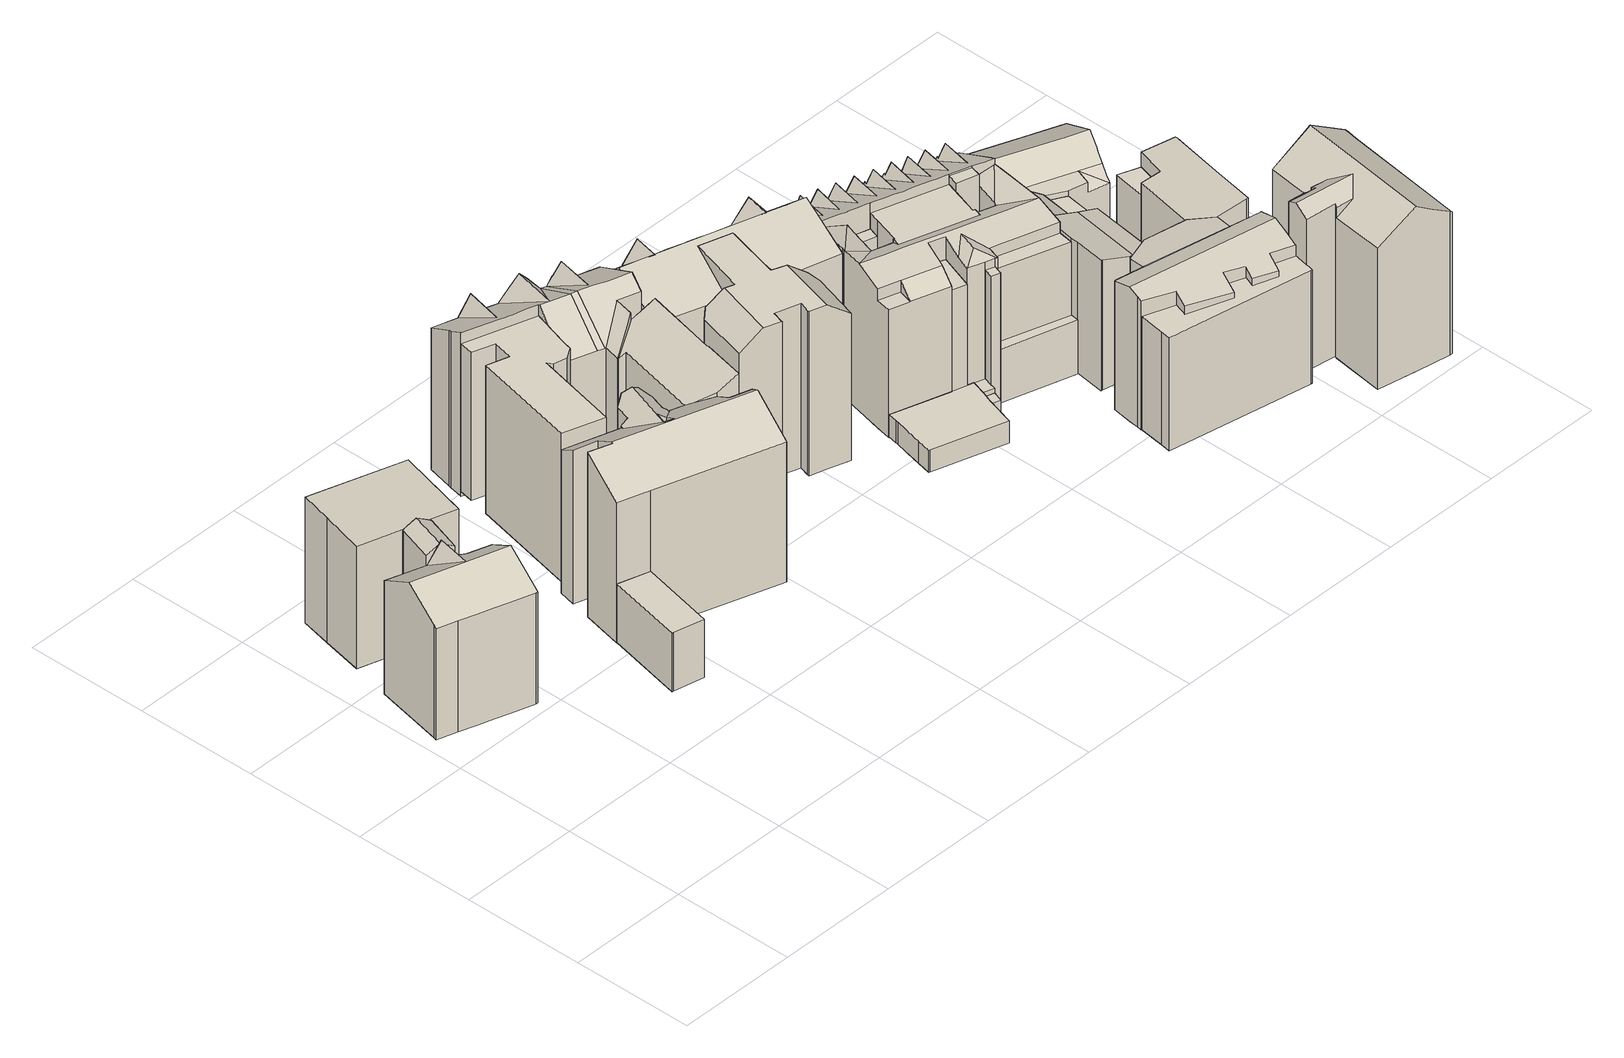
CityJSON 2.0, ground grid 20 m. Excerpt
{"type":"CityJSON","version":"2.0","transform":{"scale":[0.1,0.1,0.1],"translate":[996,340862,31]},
"CityObjects":{
"building1":{"type":"Building","children":["building1-1","building1-2","building1-3"]},
"building1-1":{"type":"BuildingPart","attributes":{"measuredHeight":21.84,"roofType":"PULTDACH","HoeheDach":"55","NiedrigsteTraufeDesGebaeudes":"54","Blattnummer":"102081","HoeheGrund":"33"},"parents":["building1"],"geometry":[{"type":"Solid","lod":"2","boundaries":[[[[0,1,2,3,4,5,6,7,8]],[[9,10,11,12,13,14,15,16,17]],[[9,8,7,10]],[[10,7,6,11]],[[11,6,5,12]],[[12,5,4,13]],[[13,4,3,14]],[[14,3,2,15]],[[15,2,1,16]],[[16,1,0,17]],[[17,0,8,9]]]]}]},
"building1-2":{"type":"BuildingPart","attributes":{"measuredHeight":23.06,"roofType":"SATTELDACH","HoeheDach":"56","NiedrigsteTraufeDesGebaeudes":"52","Blattnummer":"102081","HoeheGrund":"33"},"parents":["building1"],"geometry":[{"type":"Solid","lod":"2","boundaries":[[[[18,19,20]],[[21,22,19,18]],[[23,24,25,26]],[[27,28,24,23]],[[29,30,31,32]],[[33,34,35,36]],[[37,38,39,40]],[[28,41,42,43,35,34,44,45,46,47,48,25,24]],[[47,46,45,44,39,38,49,21,18,20,50,51,31,30,48]],[[52,33,36,53,54,55,27,23,26,56,29,32,57,58,59,60,61,62,63,37,40]],[[55,54,53,36,35,43,42,41,28,27]],[[20,19,22,61,60,59,58,50]],[[21,49,38,37,63,62,61,22]],[[34,33,52,40,39,44]],[[51,50,58,57,32,31]],[[25,48,30,29,56,26]]]]}]},
"building1-3":{"type":"BuildingPart","attributes":{"measuredHeight":22.57,"roofType":"SATTELDACH","HoeheDach":"56","NiedrigsteTraufeDesGebaeudes":"54","Blattnummer":"102081","HoeheGrund":"33"},"parents":["building1"],"geometry":[{"type":"Solid","lod":"2","boundaries":[[[[64,65,66,67]],[[68,69,65,64]],[[58,67,66,70]],[[71,69,68,61]],[[72,61,68,64,67,58]],[[65,69,71,73,70,66]],[[61,72,58,70,73,71]]]]}]},
"building2":{"type":"Building","children":["building2-1","building2-2","building2-3","building2-4","building2-5"]},
"building2-1":{"type":"BuildingPart","attributes":{"measuredHeight":10.08,"roofType":"FLACHDACH","HoeheDach":"43","NiedrigsteTraufeDesGebaeudes":"43","Blattnummer":"102081","HoeheGrund":"33"},"parents":["building2"],"geometry":[{"type":"Solid","lod":"2","boundaries":[[[[74,75,76,77,78]],[[79,80,81,82,83]],[[83,82,75,74]],[[82,81,76,75]],[[81,80,77,76]],[[80,79,78,77]],[[79,83,74,78]]]]}]},
"building2-2":{"type":"BuildingPart","attributes":{"measuredHeight":28.6,"roofType":"SATTELDACH","HoeheDach":"61","NiedrigsteTraufeDesGebaeudes":"57","Blattnummer":"102081","HoeheGrund":"33"},"parents":["building2"],"geometry":[{"type":"Solid","lod":"2","boundaries":[[[[84,85,86,87,88,89,90,91,92,93]],[[94,89,88,87,95,96,97,98,99,100,101,102,103,104,105,106,107,108,109,110]],[[105,111,112,113,114,115,106]],[[104,116,101,100,117,118,119,120,111,105]],[[111,120,121,122,112]],[[123,93,92,124]],[[124,92,91,125]],[[125,91,90,126]],[[127,86,85,128]],[[128,85,84,129]],[[129,84,93,123]],[[130,110,109,131]],[[132,103,102,133]],[[133,102,101,134]],[[135,98,97,136]],[[136,97,96,137]],[[137,96,95,138]],[[139,94,110,130]],[[106,115,107]],[[140,114,113,141]],[[142,119,118,143]],[[99,117,100]],[[134,101,116,144]],[[145,122,121,146]],[[147,127,128,129,123,124,125,126,148,139,130,131,149,150,140,141,151,145,146,152,142,143,153,135,136,137,138],[144,154,132,133,134]],[[108,107,115,114,140,150,149,131,109]],[[119,142,152,146,121,120]],[[113,112,122,145,151,141]],[[117,99,98,135,153,143,118]],[[132,154,144,116,104,103]],[[86,127,147,138,95,87]],[[90,89,94,139,148,126]]]]}]},
"building2-3":{"type":"BuildingPart","attributes":{"measuredHeight":28.43,"roofType":"SATTELDACH","HoeheDach":"62","NiedrigsteTraufeDesGebaeudes":"57","Blattnummer":"102081","HoeheGrund":"34"},"parents":["building2"],"geometry":[{"type":"Solid","lod":"2","boundaries":[[[[155,156,157]],[[158,156,155]],[[159,160,161,162,163]],[[161,164,165,166]],[[167,168,169,164,161]],[[160,167,161]],[[170,171,160,159]],[[171,172,167,160]],[[173,174,175,176,172]],[[177,174,173]],[[178,179,180,181]],[[181,180,182,183]],[[183,182,184,185]],[[185,184,186,187]],[[188,169,168,189]],[[190,191,192,193]],[[194,176,175,195]],[[196,197,198,199]],[[200,201,190,193,202,203,204,205,206,207,208,209,210,211,212,213,214,178,181,183,185,187,215,216,217,218,219,220,188,189,221,222,194,195,223,224,196,199]],[[157,156,158,166,165,219,218,217,216,215,187,186]],[[207,206,205,225,170,159,163,208]],[[174,177,197,196,224,223,195,175]],[[167,172,176,194,222,221,189,168]],[[214,213,212,211,210,226,227,228,229,230,179,178]],[[230,229,228,227,226,162,161,166,158,155,157,186,184,182,180,179]],[[231,232,233,198,197,177,173,172,171]],[[234,201,200,199,198,233]],[[201,234,191,190]],[[203,202,193,192,235,236]],[[236,237,225,205,204,203]],[[164,169,188,220,219,165]],[[163,162,226,210,209,208]],[[225,191,234,233,232,231,171,170]],[[235,192,191,225,237,236]]]]}]},
"building2-4":{"type":"BuildingPart","attributes":{"measuredHeight":28.62,"roofType":"PULTDACH","HoeheDach":"61","NiedrigsteTraufeDesGebaeudes":"57","Blattnummer":"102081","HoeheGrund":"33"},"parents":["building2"],"geometry":[{"type":"Solid","lod":"2","boundaries":[[[[238,239,240,241,242,243,244,245,246,247]],[[248,249,250,251,252,253,254,255,256,257]],[[248,247,246,249]],[[249,246,245,250]],[[250,245,244,251]],[[251,244,243,252]],[[252,243,242,253]],[[253,242,241,254]],[[254,241,240,255]],[[255,240,239,256]],[[256,239,238,257]],[[257,238,247,248]]]]}]},
"building2-5":{"type":"BuildingPart","attributes":{"measuredHeight":25.62,"roofType":"FLACHDACH","HoeheDach":"60","NiedrigsteTraufeDesGebaeudes":"60","Blattnummer":"102081","HoeheGrund":"35"},"parents":["building2"],"geometry":[{"type":"Solid","lod":"2","boundaries":[[[[258,259,260,261,262,263,264,265,266,267,268,269,270]],[[271,272,273,274,275,276,277,278,279,280,281,282,283]],[[283,282,259,258]],[[282,281,260,259]],[[281,280,261,260]],[[280,279,262,261]],[[279,278,263,262]],[[278,277,264,263]],[[277,276,265,264]],[[276,275,266,265]],[[275,274,267,266]],[[274,273,268,267]],[[273,272,269,268]],[[272,271,270,269]],[[271,283,258,270]]]]}]},
"building3":{"type":"Building","children":["building3-1","building3-2"]},
"building3-1":{"type":"BuildingPart","attributes":{"measuredHeight":28.6,"roofType":"PULTDACH","HoeheDach":"61","NiedrigsteTraufeDesGebaeudes":"57","Blattnummer":"102081","HoeheGrund":"32"},"parents":["building3"],"geometry":[{"type":"Solid","lod":"2","boundaries":[[[[284,285,286,287,288,289,290,291,292,293,294,295,296,297,298]],[[299,300,301]],[[302,300,299]],[[303,304,305]],[[306,304,303]],[[307,298,297,308]],[[309,288,287,310]],[[310,287,286,311]],[[311,286,285,312]],[[312,285,284,313]],[[313,284,298,307]],[[314,315,316,317]],[[317,316,318,319]],[[319,318,320,321]],[[321,320,322,323]],[[324,309,310,311,312,313,307,308,325,326,327,328,329,330,331,332,314,317,319,321,323,333,334,335,336,337,338]],[[305,304,306,339,340,341,338,337,336,335,334,333,323,322]],[[342,301,300,302,343,344,315,314,332,331,330,329,328,327,326,345]],[[293,292,291,290,289,341,340,339,306,303,305,322,320,318,316,315,344,343,302,299,294]],[[288,309,324,338,341,289]],[[297,296,345,326,325,308]],[[295,294,299,301,342,345,296]]]]}]},
"building3-2":{"type":"BuildingPart","attributes":{"measuredHeight":28.33,"roofType":"FLACHDACH","HoeheDach":"61","NiedrigsteTraufeDesGebaeudes":"57","Blattnummer":"102081","HoeheGrund":"32"},"parents":["building3"],"geometry":[{"type":"Solid","lod":"2","boundaries":[[[[346,347,348,349,350]],[[351,352,353,354,355]],[[356,350,349,357]],[[357,349,348,358]],[[359,360,361,362]],[[362,361,363,364]],[[364,363,365,366]],[[366,365,367,368]],[[368,367,369,370]],[[371,353,352,372]],[[372,352,351,373]],[[374,375,376,377]],[[373,378,359,362,364,366,368,370,379,356,357,358,380,381,382,374,377,383,384,385,386,371,372]],[[385,384,383,377,376,387,388,389]],[[378,373,351,355,360,359]],[[354,353,371,386,385,389]],[[390,391,375,374,382,381]],[[379,370,369,346,350,356]],[[347,390,381,380,358,348]],[[369,367,365,363,361,360,355,354,389,388,387,376,375,391,390,347,346]]]]}]},
"building4":{"type":"Building","children":["building4-1","building4-2","building4-3","building4-4","building4-5","building4-6","building4-7","building4-8","building4-9"]},
"building4-1":{"type":"BuildingPart","attributes":{"measuredHeight":21.4,"roofType":"FLACHDACH","HoeheDach":"54","NiedrigsteTraufeDesGebaeudes":"54","Blattnummer":"102081","HoeheGrund":"33"},"parents":["building4"],"geometry":[{"type":"Solid","lod":"2","boundaries":[[[[392,393,394,395]],[[396,397,398,399]],[[399,398,393,392]],[[398,397,394,393]],[[397,396,395,394]],[[396,399,392,395]]]]}]},
"building4-2":{"type":"BuildingPart","attributes":{"measuredHeight":21.14,"roofType":"FLACHDACH","HoeheDach":"54","NiedrigsteTraufeDesGebaeudes":"54","Blattnummer":"102081","HoeheGrund":"33"},"parents":["building4"],"geometry":[{"type":"Solid","lod":"2","boundaries":[[[[400,401,402,403]],[[404,405,406,407]],[[407,406,401,400]],[[406,405,402,401]],[[405,404,403,402]],[[404,407,400,403]]]]}]},
"building4-3":{"type":"BuildingPart","attributes":{"measuredHeight":3.77,"roofType":"FLACHDACH","HoeheDach":"36","NiedrigsteTraufeDesGebaeudes":"36","Blattnummer":"102081","HoeheGrund":"32"},"parents":["building4"],"geometry":[{"type":"Solid","lod":"2","boundaries":[[[[408,409,410,411]],[[412,413,414,400]],[[415,416,417,418]],[[418,417,419,420]],[[420,419,421,422]],[[422,421,423,424]],[[424,423,409,408]],[[425,426,427,428]],[[428,427,429,430]],[[431,416,415,403,400,414]],[[432,413,412,433,430,429]],[[410,434,426,425,435,411]],[[418,420,422,424,408,411,435,425,428,430,433,412,400,403,415]],[[423,421,419,417,416,431,414,413,432,429,427,426,434,410,409]]]]}]},
"building4-4":{"type":"BuildingPart","attributes":{"measuredHeight":25.44,"roofType":"SATTELDACH","HoeheDach":"58","NiedrigsteTraufeDesGebaeudes":"54","Blattnummer":"102081","HoeheGrund":"32"},"parents":["building4"],"geometry":[{"type":"Solid","lod":"2","boundaries":[[[[436,437,438,439]],[[440,441,442,443]],[[441,444,445,446,442]],[[445,447,448,449,446]],[[450,451,452,453,454,455]],[[456,457,458,459,460,461]],[[462,463,464,465]],[[437,466,467,438]],[[468,445,444,469]],[[470,449,448,471]],[[471,448,447,472]],[[472,447,445,468]],[[436,473,466,437]],[[474,475,476,477]],[[478,479,480]],[[481,482,483]],[[484,485,486,487]],[[487,486,488,489]],[[489,488,490,491]],[[492,452,451,493]],[[460,494,495,461]],[[496,464,463,497]],[[466,498,499,500,501,502,503,504,494,505,506,507,508,509,510,511,512,513,514,515,443,467]],[[439,438,467,443,442,446,449,470,516,517,518,519,520]],[[440,521,480,479,522,523,524,525,526,527,441]],[[482,481,528,529,530,531,532,533,534,535,536]],[[507,457,456,537,538,539,540,541,542,543,508]],[[544,541,540,539,538,537,545,546,492,493,547,548,549,550,551,552,553,554,555,474,477,556,557,520,519,518,517,516,470,471,472,468,469,527,526,525,524,523,558,484,487,489,491,559,535,534,533,532,531,560,561,496,497,562,563]],[[515,514,513,512,511,510,509,508,529,528,481,483,478,480,521,440,443]],[[557,556,477,476,564,473,436,439,520]],[[565,566,503,502,552,551,550,549]],[[548,547,493,451,450,455,565,549]],[[546,545,537,456,461,495,453,452,492]],[[459,458,457,507,506,505,494,460]],[[530,567,465,464,496,561,560,531]],[[541,544,563,568,569,542]],[[462,568,563,562,497,463]],[[535,559,491,490,570,536]],[[522,571,485,484,558,523]],[[553,552,502,501,500,554]],[[499,475,474,555,554,500]],[[527,469,444,441]],[[508,543,542,569,568,462,465,567,530,529]],[[453,495,494,504,572,454]],[[455,454,572,504,503,566,565]],[[483,482,536,570,490,488,486,485,571,522,479,478]],[[564,476,475,499,498,466,473]]]]}]},
"building4-5":{"type":"BuildingPart","attributes":{"measuredHeight":25.22,"roofType":"PULTDACH","HoeheDach":"59","NiedrigsteTraufeDesGebaeudes":"55","Blattnummer":"102081","HoeheGrund":"34"},"parents":["building4"],"geometry":[{"type":"Solid","lod":"2","boundaries":[[[[573,574,575]],[[576,573,575]],[[577,578,579]],[[580,578,577]],[[581,582,583]],[[584,582,581]],[[585,586,587]],[[588,589,590,591,586,585]],[[592,593,594,595,596,597]],[[598,599,600,601,593,592]],[[602,603,604,605,598]],[[606,603,602]],[[607,608,609]],[[610,607,609]],[[611,612,613]],[[614,615,616,612,611]],[[617,618,619,620,621]],[[622,618,617]],[[623,624,625,626]],[[626,625,627,628]],[[629,591,590,630]],[[630,590,589,631]],[[632,596,595,633]],[[633,595,594,634]],[[635,601,600,636]],[[636,600,599,637]],[[638,605,604,639]],[[640,616,615,641]],[[642,622,643,644]],[[645,620,619,646]],[[644,643,647,648]],[[648,647,649,650]],[[650,649,651,652]],[[652,651,653,654]],[[654,653,655,656]],[[657,658,659,660,661,662,663,664,665,666,667,668,669,670,671,672,673,674,675,676,677,678,679,680,655,653,651,649,647,643,622,617,621,614,611,613,681,610,609,608,682,606,602,598,592,597,588,585,587,683,584,581,583,684,580,577,579,685,576,575,574,686,627,625,624]],[[588,597,596,632,687,688,631,589]],[[598,605,638,689,637,599]],[[690,691,692,693,694,695,696,697,698,699,675,674,673,672,671,670,669,668,667,666,665,700]],[[614,621,620,645,701,702,641,615]],[[603,606,682,608,607,610,681,613,612,616,640,703,704,705,706,707,708,709,710,711,639,604]],[[712,713,714,715,716,717,718,719,700,665,664,663,662,661,660,659,658,657,624,623]],[[686,574,573,576,685,579,578,580,684,583,582,584,683,587,586,591,629,720,721,722,723,724,725,726,727,728,729,730,731,732,733,734,628,627]],[[654,656,735,736,737,738,739,699,698,697,696,695,694,693,692,691,690,700,719,718,717,716,715,714,713,712,623,626,628,734,733,732,731,730,729,728,727,726,725,724,723,722,721,720,629,630,631,688,687,632,633,634,740,635,636,637,689,638,639,711,710,709,708,707,706,705,704,703,640,641,702,701,645,646,741,642,644,648,650,652]],[[739,738,737,678,677,676,675,699]],[[736,735,656,655,680,679,678,737]],[[618,622,642,741,646,619]],[[593,601,635,740,634,594]]]]}]},
"building4-6":{"type":"BuildingPart","attributes":{"measuredHeight":25.46,"roofType":"FLACHDACH","HoeheDach":"59","NiedrigsteTraufeDesGebaeudes":"59","Blattnummer":"102081","HoeheGrund":"33"},"parents":["building4"],"geometry":[{"type":"Solid","lod":"2","boundaries":[[[[742,743,744,745]],[[746,747,748,749]],[[749,748,743,742]],[[748,747,744,743]],[[747,746,745,744]],[[746,749,742,745]]]]}]},
"building4-7":{"type":"BuildingPart","attributes":{"measuredHeight":22.36,"roofType":"FLACHDACH","HoeheDach":"55","NiedrigsteTraufeDesGebaeudes":"55","Blattnummer":"102081","HoeheGrund":"33"},"parents":["building4"],"geometry":[{"type":"Solid","lod":"2","boundaries":[[[[750,751,752,753]],[[754,755,756,757]],[[757,756,751,750]],[[756,755,752,751]],[[755,754,753,752]],[[754,757,750,753]]]]}]},
"building4-8":{"type":"BuildingPart","attributes":{"measuredHeight":2.9,"roofType":"FLACHDACH","HoeheDach":"35","NiedrigsteTraufeDesGebaeudes":"35","Blattnummer":"102081","HoeheGrund":"33"},"parents":["building4"],"geometry":[{"type":"Solid","lod":"2","boundaries":[[[[758,759,760,761]],[[762,763,764,765]],[[765,764,759,758]],[[764,763,760,759]],[[763,762,761,760]],[[762,765,758,761]]]]}]},
"building4-9":{"type":"BuildingPart","attributes":{"measuredHeight":3.66,"roofType":"FLACHDACH","HoeheDach":"36","NiedrigsteTraufeDesGebaeudes":"36","Blattnummer":"102081","HoeheGrund":"33"},"parents":["building4"],"geometry":[{"type":"Solid","lod":"2","boundaries":[[[[766,767,751,750,768]],[[769,770,771,416,417]],[[417,416,767,766]],[[416,771,751,767]],[[771,770,750,751]],[[770,769,768,750]],[[769,417,766,768]]]]}]},
"building5":{"type":"Building","attributes":{"measuredHeight":9.31,"roofType":"FLACHDACH","HoeheDach":"42","NiedrigsteTraufeDesGebaeudes":"42","Blattnummer":"102081","HoeheGrund":"33"},"geometry":[{"type":"Solid","lod":"2","boundaries":[[[[772,773,774,775]],[[776,777,778,779]],[[779,778,773,772]],[[778,777,774,773]],[[777,776,775,774]],[[776,779,772,775]]]]}]},
"building6":{"type":"Building","children":["building6-1","building6-2","building6-3","building6-4","building6-5","building6-6","building6-7"]},
"building6-1":{"type":"BuildingPart","attributes":{"measuredHeight":15.52,"roofType":"FLACHDACH","HoeheDach":"51","NiedrigsteTraufeDesGebaeudes":"51","Blattnummer":"102081","HoeheGrund":"35"},"parents":["building6"],"geometry":[{"type":"Solid","lod":"2","boundaries":[[[[780,781,782,783]],[[784,785,786,787]],[[787,786,781,780]],[[786,785,782,781]],[[785,784,783,782]],[[784,787,780,783]]]]}]},
"building6-2":{"type":"BuildingPart","attributes":{"measuredHeight":21.76,"roofType":"PULTDACH","HoeheDach":"54","NiedrigsteTraufeDesGebaeudes":"53","Blattnummer":"102081","HoeheGrund":"32"},"parents":["building6"],"geometry":[{"type":"Solid","lod":"2","boundaries":[[[[788,789,790,791,792,793]],[[794,795,796,797,798,799]],[[794,793,792,795]],[[795,792,791,796]],[[796,791,790,797]],[[797,790,789,798]],[[798,789,788,799]],[[799,788,793,794]]]]}]},
"building6-3":{"type":"BuildingPart","attributes":{"measuredHeight":22.58,"roofType":"PULTDACH","HoeheDach":"55","NiedrigsteTraufeDesGebaeudes":"51","Blattnummer":"102081","HoeheGrund":"33"},"parents":["building6"],"geometry":[{"type":"Solid","lod":"2","boundaries":[[[[800,801,802,803,804,805,806,807]],[[808,809,810,811,804]],[[812,813,803,802]],[[814,815,816,817]],[[818,807,806,819]],[[819,806,805,820]],[[821,801,800,822]],[[822,800,807,818]],[[823,811,810,824]],[[816,809,808,817]],[[825,826,827,821,822,818,819,820,828,823,824,829,830]],[[826,825,830,815,814,813,812]],[[809,816,815,830,829,824,810]],[[821,827,826,812,802,801]],[[803,813,814,817,808,804]],[[805,804,811,823,828,820]]]]}]},
"building6-4":{"type":"BuildingPart","attributes":{"measuredHeight":21.76,"roofType":"PULTDACH","HoeheDach":"54","NiedrigsteTraufeDesGebaeudes":"53","Blattnummer":"102081","HoeheGrund":"32"},"parents":["building6"],"geometry":[{"type":"Solid","lod":"2","boundaries":[[[[789,831,832,833,834,835,836,837,838,839,840]],[[841,842,843,844,845,846,847,848,849,850,851]],[[843,838,837,844]],[[844,837,836,845]],[[845,836,835,846]],[[846,835,834,847]],[[847,834,833,848]],[[848,833,832,849]],[[849,832,831,850]],[[850,831,789,851]],[[851,789,840,841]],[[840,839,838,843,842,841]]]]}]},
"building6-5":{"type":"BuildingPart","attributes":{"measuredHeight":19.18,"roofType":"SATTELDACH","HoeheDach":"55","NiedrigsteTraufeDesGebaeudes":"50","Blattnummer":"102081","HoeheGrund":"36"},"parents":["building6"],"geometry":[{"type":"Solid","lod":"2","boundaries":[[[[852,853,854,855,856]],[[857,854,858]],[[857,859,860,861,854]],[[862,863,864,865]],[[865,864,866,867]],[[867,866,868,869]],[[870,871,872,873]],[[854,853,858]],[[874,852,856,875]],[[876,877,878,879]],[[880,860,859,881]],[[873,882,876,879,883,880,881,884,885,874,875,886,887,888,889,862,865,867,869,890,870]],[[891,855,854,861,878,877,892,893,894,895,896]],[[861,860,880,883,879,878]],[[857,884,881,859]],[[885,884,857,858,853,852,874]],[[856,855,891,887,886,875]],[[877,876,882,873,872,892]],[[897,871,870,890,869,868]],[[887,891,896,888]],[[896,895,863,862,889,888]],[[894,893,892,872,871,897,868,866,864,863,895]]]]}]},
"building6-6":{"type":"BuildingPart","attributes":{"measuredHeight":23.34,"roofType":"SATTELDACH","HoeheDach":"55","NiedrigsteTraufeDesGebaeudes":"52","Blattnummer":"102081","HoeheGrund":"31"},"parents":["building6"],"geometry":[{"type":"Solid","lod":"2","boundaries":[[[[898,899,900,901,902,903,904,905,906,907,908,909,910,911]],[[908,912,913,788,793,914,915,909]],[[916,911,910,917]],[[918,907,906,919]],[[919,906,905,920]],[[920,905,904,921]],[[921,904,903,922]],[[922,903,902,923]],[[923,902,901,924]],[[924,901,900,925]],[[925,900,899,926]],[[926,899,898,927]],[[927,898,911,916]],[[928,915,914,929]],[[930,788,913,931]],[[931,913,912,932]],[[793,788,930,933,929,914]],[[907,918,934,932,912,908]],[[910,909,915,928,935,917]],[[934,918,919,920,921,922,923,924,925,926,927,916,917,935,928,929,933,930,931,932]]]]}]},
"building6-7":{"type":"BuildingPart","attributes":{"measuredHeight":19.53,"roofType":"FLACHDACH","HoeheDach":"51","NiedrigsteTraufeDesGebaeudes":"51","Blattnummer":"102081","HoeheGrund":"31"},"parents":["building6"],"geometry":[{"type":"Solid","lod":"2","boundaries":[[[[936,937,938,939,940,941,942,943,944,945,946,947,948,949,950,951]],[[952,953,954,955,956,957,958,959,960,961,962,963,964,965,966,967]],[[967,966,937,936]],[[966,965,938,937]],[[965,964,939,938]],[[964,963,940,939]],[[963,962,941,940]],[[962,961,942,941]],[[961,960,943,942]],[[960,959,944,943]],[[959,958,945,944]],[[958,957,946,945]],[[957,956,947,946]],[[956,955,948,947]],[[955,954,949,948]],[[954,953,950,949]],[[953,952,951,950]],[[952,967,936,951]]]]}]},
"building7":{"type":"Building","children":["building7-1","building7-2"]},
"building7-1":{"type":"BuildingPart","attributes":{"measuredHeight":24.08,"roofType":"FLACHDACH","HoeheDach":"57","NiedrigsteTraufeDesGebaeudes":"57","Blattnummer":"102081","HoeheGrund":"33"},"parents":["building7"],"geometry":[{"type":"Solid","lod":"2","boundaries":[[[[968,969,970,971]],[[972,973,974,975]],[[975,974,969,968]],[[974,973,970,969]],[[973,972,971,970]],[[972,975,968,971]]]]}]},
"building7-2":{"type":"BuildingPart","attributes":{"measuredHeight":28.59,"roofType":"SATTELDACH","HoeheDach":"61","NiedrigsteTraufeDesGebaeudes":"57","Blattnummer":"102081","HoeheGrund":"33"},"parents":["building7"],"geometry":[{"type":"Solid","lod":"2","boundaries":[[[[976,977,978,979,980,981]],[[979,982,983,984,985,986,980]],[[987,988,989,990,991,992,982,979,978,993,994]],[[978,977,993]],[[995,976,981,996]],[[997,986,985,998]],[[998,985,984,999]],[[992,983,982]],[[1000,991,990,1001]],[[1002,1003,1004,1005]],[[1005,1004,1006,1007]],[[1008,1009,1010,1011]],[[1005,1007,1012,1008,1011,1013,1014,1015,1016,995,996,1017,997,998,999,1018,1000,1001,1019,1002]],[[1014,1013,1011,1010,1020,987,994,1015]],[[1008,1012,1007,1006,1021,1009]],[[989,1003,1002,1019,1001,990]],[[984,983,992,991,1000,1018,999]],[[994,993,977,976,995,1016,1015]],[[981,980,986,997,1017,996]],[[1020,1010,1009,1021,1006,1004,1003,989,988,987]]]]}]}
},
"vertices":[
[115,611,234],[157,598,234],[198,585,234],[223,697,240],[224,702,240],[73,749,240],[71,750,240],[60,699,238],[46,632,234],[46,632,22],[60,699,22],[71,750,22],[73,749,22],[224,702,22],[223,697,22],[198,585,22],[157,598,22],[115,611,22],
[107,488,250],[119,544,250],[97,550,215],[139,535,217],[138,537,218],[8,451,20],[8,451,212],[9,456,216],[9,456,20],[40,441,20],[40,441,212],[33,570,20],[33,570,216],[40,568,216],[40,568,20],[159,404,20],[159,404,212],[156,404,212],[156,404,20],[144,521,20],[144,521,224],[182,509,224],[182,509,20],[70,431,212],[94,424,212],[117,416,212],[172,466,251],[130,479,251],[107,486,251],[83,494,251],[21,513,251],[141,530,219],[96,551,215],[95,551,215],[172,466,20],[117,416,20],[94,424,20],[70,431,20],[21,513,20],[95,551,20],[96,551,20],[97,550,20],[119,544,20],[138,537,20],[139,535,20],[141,530,20],
[117,544,245],[135,605,245],[115,611,233],[96,551,233],[138,537,232],[157,598,232],[115,611,20],[157,598,20],[117,544,20],[135,605,20],
[328,415,19],[379,400,19],[352,277,19],[303,288,19],[300,288,19],[300,288,120],[303,288,120],[352,277,120],[379,400,120],[328,415,120],
[379,400,260],[580,336,260],[595,402,303],[595,404,304],[465,445,304],[380,472,304],[379,470,303],[345,481,303],[343,482,303],[328,415,260],[387,504,284],[598,416,297],[564,426,297],[573,457,277],[541,485,266],[513,494,266],[511,487,270],[484,468,287],[477,447,301],[463,452,301],[464,454,299],[463,453,300],[443,509,270],[445,515,266],[423,522,266],[356,543,266],[350,515,284],[489,535,300],[479,546,290],[463,538,279],[455,512,279],[445,515,270],[470,472,299],[513,494,270],[506,496,276],[514,522,276],[505,539,288],[505,540,286],[482,547,286],[328,415,18],[343,482,18],[345,481,18],[379,470,18],[595,402,18],[580,336,18],[379,400,18],[350,515,18],[356,543,18],[463,452,18],[477,447,18],[484,468,18],[541,485,18],[573,457,18],[564,426,18],[598,416,18],[387,504,18],[455,512,18],[463,538,18],[514,522,18],[506,496,18],[470,472,18],[482,547,18],[505,540,18],[595,404,18],[380,472,18],[423,522,18],[445,515,18],[479,546,18],[505,539,18],[513,494,18],[464,454,18],
[468,764,308],[482,825,308],[463,831,274],[501,819,274],[554,659,257],[568,721,313],[537,731,313],[522,735,314],[503,675,257],[554,802,313],[539,807,295],[523,812,274],[585,792,274],[565,799,300],[558,801,308],[564,655,257],[578,718,314],[594,789,274],[603,721,308],[616,782,308],[604,786,289],[603,787,288],[639,775,274],[407,774,29],[407,774,312],[408,775,312],[408,775,29],[412,796,300],[412,796,29],[413,801,298],[413,801,29],[423,843,274],[423,843,29],[558,801,29],[565,799,29],[618,682,29],[618,682,294],[611,650,294],[611,650,29],[603,787,29],[604,786,29],[673,765,29],[673,765,274],[674,764,274],[674,764,29],[659,692,29],[654,671,29],[596,643,29],[560,627,29],[566,653,29],[566,655,29],[564,655,29],[554,659,29],[503,675,29],[522,735,29],[522,738,29],[507,743,29],[485,749,29],[466,755,29],[447,761,29],[463,831,29],[482,825,29],[501,819,29],[523,812,29],[539,807,29],[554,802,29],[585,792,29],[594,789,29],[616,782,29],[639,775,29],[566,655,257],[522,738,312],[507,743,312],[485,749,312],[466,755,312],[447,761,312],[601,711,314],[623,703,313],[659,692,313],[654,671,294],[596,643,283],[560,627,257],[566,653,257],
[573,457,284],[605,447,303],[620,516,303],[620,519,303],[647,639,303],[644,640,301],[611,650,281],[560,627,256],[572,623,263],[541,485,263],[541,485,17],[572,623,17],[560,627,17],[611,650,17],[644,640,17],[647,639,17],[620,519,17],[620,516,17],[605,447,17],[573,457,17],
[423,522,38],[356,543,38],[395,717,38],[431,706,38],[438,738,38],[402,750,38],[407,774,38],[522,738,38],[503,675,38],[499,658,38],[481,647,38],[460,652,38],[454,661,38],[454,661,294],[460,652,294],[481,647,294],[499,658,294],[503,675,294],[522,738,294],[407,774,294],[402,750,294],[438,738,294],[431,706,294],[395,717,294],[356,543,294],[423,522,294],
[754,606,258],[775,679,296],[828,663,296],[808,589,258],[930,556,259],[947,638,301],[916,647,301],[889,655,301],[861,663,301],[744,698,301],[720,705,301],[696,712,301],[665,721,301],[654,671,275],[647,639,259],[721,707,298],[730,748,298],[707,755,261],[753,741,260],[889,658,298],[898,698,298],[871,706,261],[925,690,261],[647,639,15],[654,671,15],[930,556,15],[808,589,15],[828,663,15],[775,679,15],[754,606,15],[802,727,15],[802,727,260],[807,726,260],[807,726,15],[823,721,260],[823,721,15],[830,719,260],[830,719,15],[831,718,260],[831,718,15],[947,638,15],[665,721,15],[674,764,15],[706,755,15],[707,755,15],[730,748,15],[753,741,15],[754,741,15],[776,735,15],[871,706,15],[898,698,15],[925,690,15],[926,690,15],[953,682,15],[957,681,15],[926,690,261],[953,682,261],[957,681,261],[706,755,261],[754,741,260],[776,735,260],[674,764,261],
[705,494,297],[733,591,297],[706,601,274],[693,591,266],[669,505,267],[836,453,267],[863,535,263],[856,552,272],[827,562,297],[800,464,297],[669,505,13],[693,591,13],[706,601,13],[773,472,13],[773,472,297],[773,475,297],[773,475,13],[778,492,297],[778,492,13],[738,504,297],[738,504,13],[733,488,297],[733,488,13],[733,485,297],[733,485,13],[856,552,13],[863,535,13],[836,453,13],[775,679,13],[775,679,297],[828,663,297],[828,663,13],[800,464,13],[705,494,13],[733,591,13],[748,586,13],[754,606,13],[827,660,13],[808,589,13],[804,571,13],[827,562,13],[827,660,297],[808,589,297],[804,571,297],[748,586,297],[754,606,297],
[978,579,18],[984,597,18],[1019,587,18],[1013,569,18],[1013,569,232],[1019,587,232],[984,597,232],[978,579,232],
[1000,421,15],[1018,481,15],[1044,472,15],[1024,414,15],[1024,414,227],[1044,472,227],[1018,481,227],[1000,421,227],
[886,357,15],[886,357,53],[891,380,53],[891,380,15],[1000,420,15],[1000,420,53],[1000,421,53],[1034,411,15],[1034,411,53],[1027,387,53],[1027,387,15],[1021,371,53],[1021,371,15],[1006,320,53],[1006,320,15],[888,356,53],[888,356,15],[902,429,15],[902,429,53],[902,432,53],[902,432,15],[906,449,53],[906,449,15],[1024,414,53],[911,447,53],[911,447,15],[893,390,53],[893,390,15],
[938,439,234],[945,463,234],[911,474,234],[906,449,234],[966,536,254],[965,536,254],[928,548,268],[921,517,268],[978,579,254],[984,597,254],[928,549,268],[941,611,268],[930,556,268],[929,552,268],[1034,411,255],[1051,406,255],[1065,401,255],[1068,400,255],[1053,429,265],[1025,414,255],[1179,366,235],[1183,390,235],[1127,407,235],[1098,416,235],[1077,422,235],[1070,400,235],[1202,528,267],[1170,540,255],[1165,522,255],[1153,483,255],[945,463,254],[911,474,254],[984,597,13],[978,579,13],[929,552,13],[930,556,13],[941,611,13],[938,439,235],[1000,421,13],[1000,421,236],[1000,420,235],[1000,420,13],[994,513,260],[998,526,260],[998,526,254],[1120,488,254],[1120,488,260],[1116,475,260],[1013,569,13],[1013,569,260],[1019,587,260],[1019,587,13],[1136,551,260],[1136,551,13],[1130,532,260],[1130,532,13],[1065,401,13],[1051,406,13],[1077,422,254],[1070,400,254],[1165,522,13],[1170,540,13],[976,454,254],[1007,444,254],[1018,481,266],[1041,473,266],[1044,472,266],[1033,439,255],[1064,463,265],[1098,416,254],[1127,407,254],[1183,390,254],[1189,434,268],[1140,449,268],[1111,458,268],[1090,465,268],[1066,472,268],[1043,479,268],[989,496,268],[958,505,268],[928,549,13],[928,548,13],[921,517,13],[911,474,13],[906,449,13],[967,535,254],[1000,525,260],[1000,525,13],[998,526,13],[967,535,13],[966,536,13],[965,536,13],[1149,479,254],[1150,479,254],[1151,478,254],[1151,478,13],[1150,479,13],[1149,479,13],[1120,488,13],[1117,489,13],[1117,489,260],[1179,366,13],[1183,390,13],[1189,434,13],[1194,466,13],[1199,500,13],[1199,500,268],[1194,466,268],[1201,514,13],[1070,400,13],[1068,400,13],[1034,411,13],[1025,414,13],[1024,414,13],[1032,436,13],[1033,439,13],[1044,472,13],[1041,473,13],[1018,481,13],[1007,444,13],[969,429,13],[938,439,13],[1000,526,13],[1117,490,13],[1151,479,13],[1153,483,13],[1202,528,13],[1203,528,13],[969,429,235],[1024,414,254],[1032,436,255],[1151,479,254],[1203,528,268],[1201,514,268],[1117,490,260],[1000,526,260],[1053,430,265],
[975,675,268],[965,678,243],[964,624,268],[986,671,243],[989,616,268],[1001,667,268],[988,671,243],[1013,663,243],[1016,607,268],[1027,658,268],[1015,662,243],[1039,655,243],[1044,598,268],[1055,650,268],[1042,654,243],[1070,649,241],[1068,650,246],[1066,647,247],[1065,646,248],[1072,589,268],[1083,641,268],[1075,643,251],[1073,644,247],[1074,648,248],[1071,649,241],[1098,641,241],[1096,641,244],[1095,637,245],[1094,637,248],[1099,581,268],[1111,633,268],[1102,636,250],[1103,639,250],[1123,629,242],[1135,625,268],[1125,629,242],[1124,573,268],[1145,622,242],[1150,565,268],[1161,617,268],[1147,622,242],[1176,614,241],[1173,615,246],[1172,614,247],[1179,556,268],[1190,607,268],[1179,610,247],[1180,613,248],[1177,614,241],[1203,603,243],[941,611,25],[941,611,277],[957,681,243],[957,681,25],[958,680,243],[958,680,25],[1065,646,25],[1066,647,25],[1068,650,25],[1074,648,25],[1073,644,25],[1075,643,25],[1094,637,25],[1095,637,25],[1096,641,25],[1103,639,25],[1102,636,25],[1172,614,25],[1173,615,25],[1203,603,25],[1204,605,242],[1204,605,25],[1180,613,25],[1179,610,25],[1211,603,241],[1211,603,25],[1210,601,242],[1210,601,25],[1212,601,242],[1212,601,25],[1204,536,274],[1204,536,25],[1203,528,277],[1203,528,25],[948,608,277],[960,605,277],[972,601,277],[984,597,277],[985,597,277],[999,593,277],[1001,592,277],[1012,589,277],[1019,587,277],[1025,585,277],[1040,580,277],[1054,576,277],[1068,571,277],[1082,567,277],[1096,563,277],[1109,559,277],[1120,555,277],[1131,552,277],[1136,551,277],[1146,547,277],[1161,543,277],[1170,540,277],[1175,538,277],[1189,533,277],[1146,622,242],[1124,629,242],[1040,654,243],[1014,662,243],[987,671,243],[964,678,243],[1071,649,25],[1070,649,25],[1098,641,25],[1025,585,25],[1040,580,25],[1054,576,25],[1068,571,25],[1082,567,25],[1096,563,25],[1109,559,25],[1120,555,25],[1131,552,25],[1136,551,25],[1019,587,25],[1177,614,25],[1176,614,25],[1161,617,25],[1147,622,25],[1146,622,25],[1145,622,25],[1135,625,25],[1125,629,25],[1124,629,25],[1123,629,25],[1111,633,25],[948,608,25],[960,605,25],[972,601,25],[984,597,25],[985,597,25],[999,593,25],[1001,592,25],[1012,589,25],[1055,650,25],[1042,654,25],[1040,654,25],[1039,655,25],[1027,658,25],[1015,662,25],[1014,662,25],[1013,663,25],[1001,667,25],[988,671,25],[987,671,25],[986,671,25],[975,675,25],[965,678,25],[964,678,25],[1189,533,25],[1175,538,25],[1170,540,25],[1161,543,25],[1146,547,25],[1083,641,25],[1190,607,25],
[1165,522,21],[1130,532,21],[1136,551,21],[1170,540,21],[1170,540,275],[1136,551,275],[1130,532,275],[1165,522,275],
[1046,390,17],[1051,406,17],[1065,401,17],[1060,386,17],[1060,386,241],[1065,401,241],[1051,406,241],[1046,390,241],
[1027,387,16],[1044,382,16],[1038,365,16],[1021,371,16],[1021,371,45],[1038,365,45],[1044,382,45],[1027,387,45],
[1027,387,17],[1034,411,17],[1044,382,17],[1044,382,53],[1046,390,53],[1051,406,53],
[1179,366,16],[1177,352,16],[1060,386,16],[1065,401,16],[1065,401,109],[1060,386,109],[1177,352,109],[1179,366,109],
[1396,438,42],[1383,391,42],[1352,397,42],[1362,451,42],[1362,451,197],[1352,397,197],[1383,391,197],[1396,438,197],
[1357,239,226],[1363,268,223],[1333,296,221],[1262,309,221],[1218,294,223],[1213,266,226],[1213,266,8],[1218,294,8],[1262,309,8],[1333,296,8],[1363,268,8],[1357,239,8],
[1173,303,242],[1218,294,226],[1225,296,224],[1242,413,224],[1188,423,243],[1179,366,242],[1177,352,243],[1170,303,243],[1242,413,209],[1252,485,209],[1235,495,220],[1199,500,242],[1262,309,214],[1275,407,214],[1275,407,197],[1284,468,197],[1252,485,197],[1242,413,197],[1170,303,17],[1177,352,17],[1179,366,17],[1218,294,17],[1173,303,17],[1199,500,17],[1235,495,17],[1275,407,17],[1262,309,17],[1225,296,17],[1188,423,17],[1252,485,17],[1284,468,17],
[1412,259,230],[1415,259,230],[1427,324,230],[1445,417,230],[1445,420,230],[1396,438,223],[1383,391,223],[1352,397,218],[1348,377,218],[1333,296,218],[1333,296,12],[1348,377,12],[1352,397,12],[1383,391,12],[1396,438,12],[1445,420,12],[1445,417,12],[1427,324,12],[1415,259,12],[1412,259,12],[1363,268,12],
[1284,468,206],[1315,461,206],[1324,487,206],[1244,518,206],[1235,495,206],[1350,453,189],[1315,461,189],[1351,456,192],[1353,462,196],[1358,474,206],[1212,601,46],[1212,601,222],[1218,642,199],[1218,642,46],[1327,600,199],[1327,600,46],[1330,599,199],[1330,599,46],[1395,574,46],[1395,574,199],[1395,573,200],[1395,573,46],[1284,468,46],[1235,495,46],[1365,491,46],[1365,491,221],[1362,485,216],[1362,485,46],[1353,462,46],[1351,456,46],[1371,509,46],[1358,474,46],[1350,453,46],[1315,461,46],[1244,518,46],[1244,520,46],[1204,536,46],[1208,572,46],[1350,591,46],[1244,520,208],[1371,509,238],[1337,522,238],[1256,553,238],[1208,572,238],[1204,536,208],[1350,591,199],
[1208,200,223],[1201,178,214],[1272,153,209],[1282,183,221],[1315,171,219],[1308,153,212],[1347,140,209],[1356,166,220],[1395,153,218],[1398,169,224],[1403,198,236],[1161,242,236],[1159,226,229],[1158,218,226],[1409,230,226],[1407,230,226],[1168,274,226],[1166,274,226],[1158,218,3],[1159,226,3],[1398,169,3],[1395,153,3],[1356,166,3],[1347,140,3],[1308,153,3],[1315,171,3],[1282,183,3],[1272,153,3],[1201,178,3],[1208,200,3],[1166,274,3],[1168,274,3],[1357,239,3],[1407,230,3],[1409,230,3],[1213,266,3],[1403,198,3],[1161,242,3],
[1395,153,4],[1390,129,4],[1389,122,4],[1387,116,4],[1385,116,4],[1149,159,4],[1152,175,4],[1158,218,4],[1208,200,4],[1201,178,4],[1272,153,4],[1282,183,4],[1315,171,4],[1308,153,4],[1347,140,4],[1356,166,4],[1356,166,200],[1347,140,200],[1308,153,200],[1315,171,200],[1282,183,200],[1272,153,200],[1201,178,200],[1208,200,200],[1158,218,200],[1152,175,200],[1149,159,200],[1385,116,200],[1387,116,200],[1389,122,200],[1390,129,200],[1395,153,200],
[1447,184,22],[1444,162,22],[1417,166,22],[1420,187,22],[1420,187,262],[1417,166,262],[1444,162,262],[1447,184,262],
[1439,122,280],[1438,118,277],[1466,114,277],[1492,138,292],[1394,152,292],[1390,129,279],[1474,168,277],[1446,172,277],[1444,162,283],[1417,166,283],[1398,169,283],[1490,20,301],[1509,152,301],[1522,244,301],[1457,253,258],[1447,184,259],[1446,172,259],[1438,118,259],[1426,32,260],[1439,122,16],[1390,129,16],[1398,169,16],[1417,166,16],[1444,162,16],[1447,184,16],[1457,253,16],[1582,235,16],[1582,235,263],[1581,228,263],[1581,228,16],[1578,212,263],[1578,212,16],[1551,10,16],[1551,10,261],[1547,10,264],[1547,10,16],[1551,11,16],[1517,15,16],[1490,20,16],[1426,32,16],[1438,118,16],[1394,152,16],[1446,172,16],[1522,244,16],[1517,15,283],[1551,11,261]
]}
